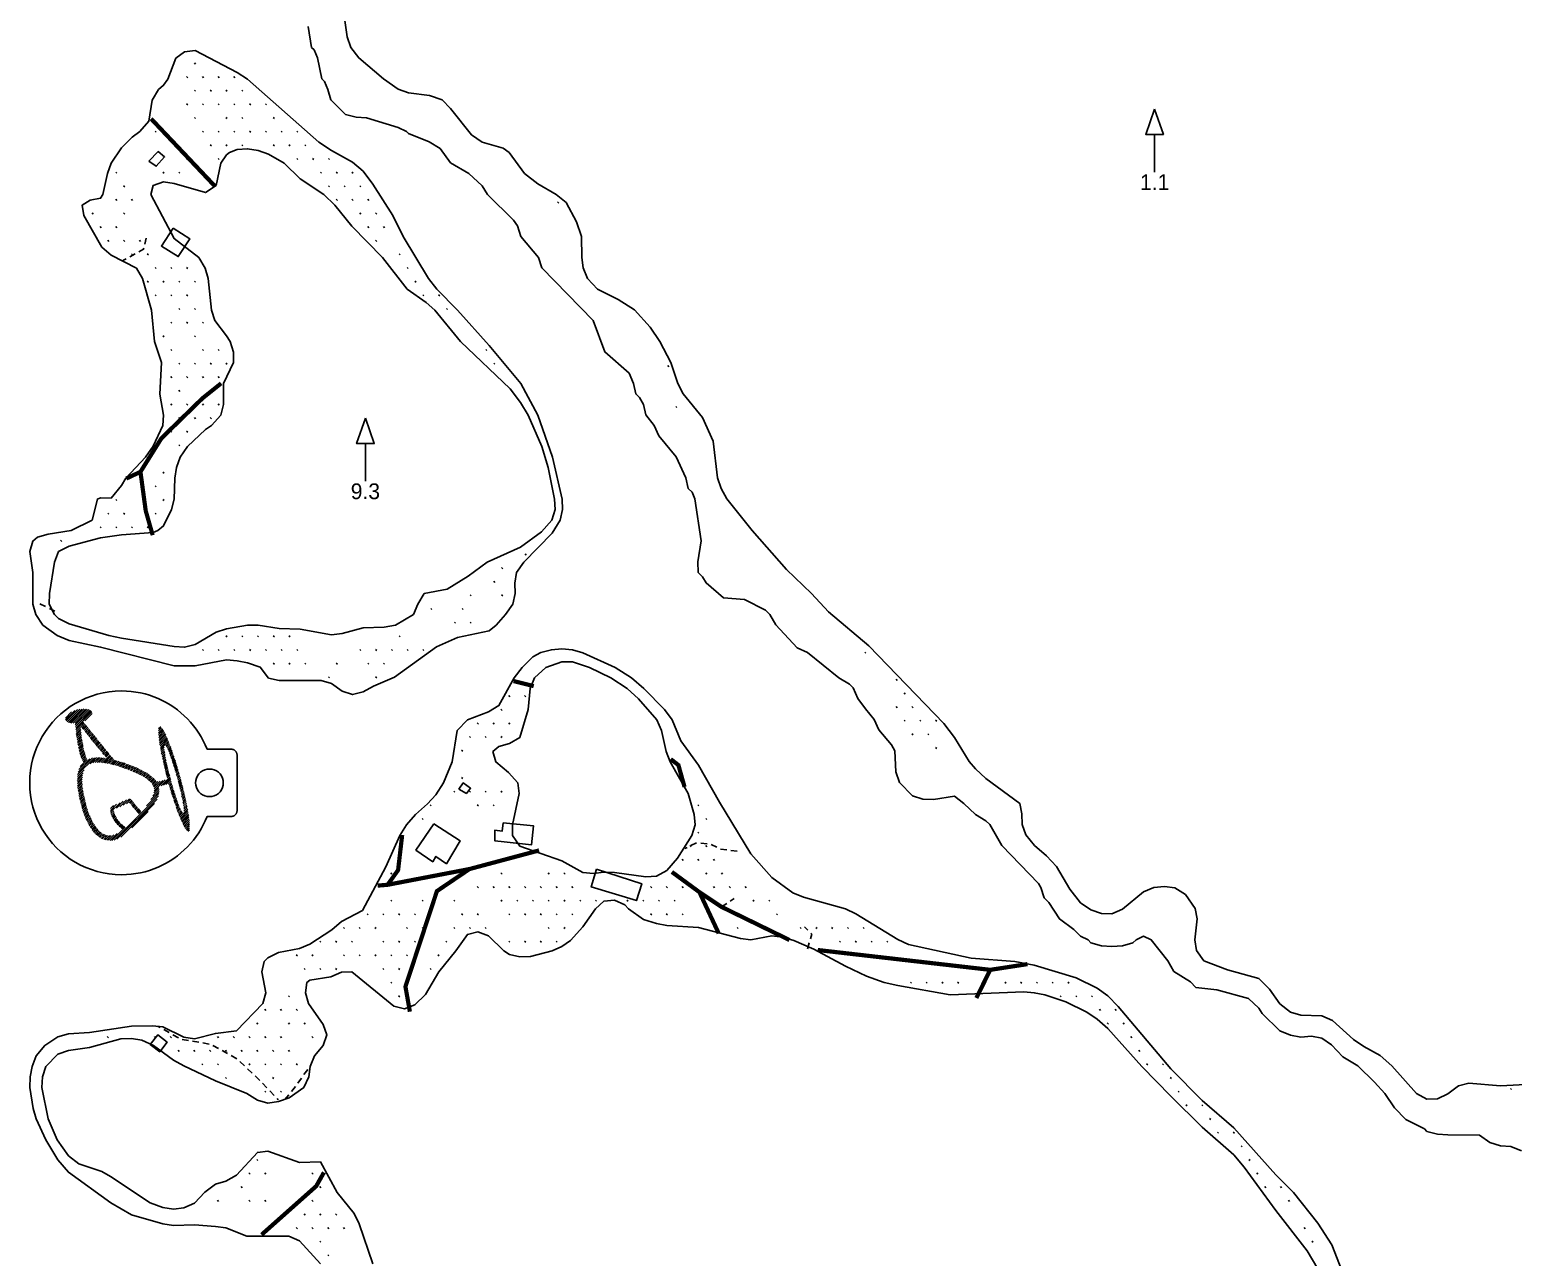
# Model space of a CAD drawing. Header units: millimetres. Extents: x 10 to 1190, y 102 to 890.
# Drawn here: x 10 to 292.6, y 494.1 to 728 of the extents above; entities that cross this region are included whole.
import ezdxf
from ezdxf.enums import TextEntityAlignment as Align

# ---------------------------------------------------------------- set-up
doc = ezdxf.new("R2010")
doc.units = ezdxf.units.MM
for name, color, linetype in [('CUT', 1, 'CONTINUOUS'), ('ETCH', 7, 'CONTINUOUS'), ('SCORE', 5, 'CONTINUOUS')]:
    doc.layers.add(name, color=color, linetype=linetype)

msp = doc.modelspace()

# ---------------------------------------------------------------- linework, layer by layer
at = {"layer": 'CUT'}
for points in [[(294.175, 514.434), (292.175, 515.204), (290.175, 515.388), (288.175, 516.009), (286.175, 517.41), (280.175, 517.454), (278.175, 517.605), (276.175, 518.118), (275.709, 518.585), (272.175, 520.386), (270.007, 522.585), (268.175, 525.359), (266.175, 527.499), (262.988, 530.585), (260.175, 532.334), (257.991, 534.585), (256.175, 535.841), (254.175, 536.221), (252.175, 536.065), (250.175, 536.461), (248.175, 537.255), (244.805, 540.585), (244.175, 541.605), (242.175, 543.446), (236.175, 545.05), (232.175, 545.545), (231.136, 546.585), (227.972, 548.585), (226.834, 550.585), (223.666, 554.585), (222.175, 555.311), (220.755, 554.585), (220.175, 554.005), (218.175, 553.437), (216.175, 553.306), (214.175, 553.445), (212.175, 554.033), (211.624, 554.585), (210.175, 555.295), (208.886, 556.585), (206.149, 558.585), (204.175, 561.686), (203.276, 562.585), (202.642, 564.585), (202.175, 565.297), (195.2, 572.585), (192.933, 576.585), (192.175, 577.285), (190.175, 578.457), (187.979, 580.585), (186.175, 581.942), (182.175, 581.321), (180.175, 581.362), (178.175, 582.008), (175.723, 584.585), (174.995, 586.585), (174.786, 590.585), (174.175, 591.738), (171.746, 594.585), (170.892, 596.585), (169.192, 598.585), (167.791, 600.585), (166.85, 602.585), (166.175, 603.292), (164.175, 604.474), (158.175, 609.352), (156.175, 610.242), (152.117, 614.585), (151.017, 616.585), (150.175, 617.382), (146.175, 619.416), (142.175, 619.72), (138.871, 622.585), (138.175, 623.755), (137.345, 624.585), (137.3, 626.585), (137.903, 630.585), (136.699, 638.585), (136.175, 639.873), (135.464, 640.585), (135.003, 642.585), (133.161, 646.585), (129.87, 650.585), (128.967, 652.585), (127.379, 654.585), (126.933, 656.585), (126.175, 657.877), (125.467, 658.585), (125.047, 660.585), (124.175, 662.533), (119.586, 666.585), (117.317, 672.585), (107.577, 682.585), (106.949, 684.585), (103.544, 688.585), (102.926, 690.585), (102.175, 691.654), (97.189, 696.585), (96.175, 698.209), (93.65, 700.585), (90.175, 702.575), (88.175, 705.304), (86.08, 706.585), (82.175, 708.165), (81.756, 708.585), (80.175, 709.325), (74.175, 711.185), (72.175, 711.324), (70.175, 711.822), (67.352, 714.585), (66.807, 716.585), (66.175, 718.086), (65.677, 718.585), (64.799, 722.585), (64.175, 724.115), (63.706, 724.585), (63.041, 728.585)], [(65.384, 492.912), (61.384, 497.26), (59.384, 498.154), (51.384, 498.182), (47.384, 499.72), (45.384, 500.011), (41.384, 500.335), (37.384, 500.217), (35.384, 500.497), (29.384, 502.241), (25.481, 504.481), (17.384, 510.315), (15.384, 512.708), (13.077, 516.481), (11.231, 520.481), (10.636, 522.481), (10, 526.481), (10.065, 528.481), (10.473, 530.481), (11.268, 532.481), (12.868, 534.481), (15.384, 536.134), (17.384, 536.708), (21.384, 536.954), (29.384, 538.161), (33.384, 538.242), (35.384, 538.014), (39.384, 536.051), (41.384, 535.748), (45.384, 536.773), (49.384, 537.258), (54.392, 542.481), (54.957, 544.481), (54.198, 548.481), (54.678, 550.481), (55.384, 551.151), (57.384, 552.16), (61.384, 552.969), (63.384, 553.753), (67.557, 556.481), (69.384, 558.099), (73.384, 560.182), (77.872, 568.481), (80.535, 574.481), (81.796, 576.481), (83.5, 578.481), (85.809, 580.481), (87.384, 582.227), (88.843, 584.481), (90.474, 588.481), (91.441, 594.481), (93.381, 596.481), (97.384, 598.001), (99.384, 599.202), (102.322, 604.481), (103.837, 606.481), (105.874, 608.481), (107.384, 609.303), (109.384, 609.84), (111.384, 610), (113.384, 609.809), (115.384, 609.247), (121.537, 606.481), (124.619, 604.481), (127.008, 602.481), (130.957, 598.481), (132.402, 596.481), (134.038, 592.481), (137.384, 587.845), (141.384, 580.795), (147.384, 570.997), (151.384, 566.484), (155.384, 563.54), (157.384, 562.706), (165.384, 560.48), (167.384, 559.576), (175.384, 554.653), (177.384, 553.722), (189.384, 551.112), (197.666, 550.481), (201.384, 549.785), (209.384, 547.344), (213.384, 545.396), (215.384, 543.921), (217.384, 541.921), (227.384, 530.037), (233.384, 524.007), (239.384, 518.785), (247.384, 509.815), (250.735, 506.481), (255.384, 500.659), (258.068, 496.481), (266.658, 474.481)]]:
    msp.add_lwpolyline(points, dxfattribs=at)
for points in [[(37.848, 722.537), (39.504, 723.769), (41.504, 724), (49.504, 719.782), (51.52, 718.537), (65.115, 706.537), (67.504, 704.917), (71.504, 702.732), (73.504, 700.977), (75.359, 698.537), (79.211, 692.537), (81.161, 688.537), (86, 680.537), (87.584, 678.537), (91.504, 674.564), (97.504, 667.806), (103.55, 660.537), (106.819, 654.537), (109.626, 646.537), (111.414, 638.537), (111.526, 636.537), (111.047, 634.537), (109.504, 632.058), (104.114, 626.537), (102.767, 624.537), (102.443, 622.537), (102.515, 620.537), (102.02, 618.537), (100.641, 616.537), (98.881, 614.537), (97.504, 613.47), (91.504, 612.176), (87.504, 610.386), (79.504, 604.616), (75.504, 602.916), (73.504, 601.814), (71.504, 601.324), (69.504, 601.975), (67.504, 603.407), (65.504, 603.982), (57.504, 604.014), (55.504, 604.437), (53.911, 606.537), (51.504, 607.357), (49.504, 607.745), (47.504, 607.928), (41.504, 606.802), (37.504, 606.79), (23.504, 610.362), (17.504, 611.634), (15.208, 612.537), (12.535, 614.537), (11.196, 616.537), (10.6, 618.537), (10.575, 624.537), (10, 628.537), (10.575, 630.537), (11.504, 631.306), (13.504, 631.877), (17.914, 632.537), (21.902, 634.537), (22.899, 638.537), (23.504, 638.78), (25.504, 638.702), (27.504, 641.145), (28.344, 642.537), (32.073, 646.537), (33.504, 648.61), (35.391, 652.537), (35.504, 654.537), (34.827, 658.537), (35.109, 664.537), (33.801, 668.537), (33.18, 674.537), (31.476, 680.537), (30.337, 682.537), (25.504, 685.026), (23.756, 686.537), (20.328, 692.537), (20.005, 694.537), (21.504, 695.493), (23.504, 695.853), (23.92, 696.537), (24.805, 700.537), (25.504, 702.537), (27.504, 705.459), (29.504, 707.462), (30.954, 708.537), (32.69, 710.537), (33.339, 714.537), (34.512, 716.537), (35.504, 717.368), (36.318, 718.537)], [(49.51, 579.25), (49.51, 579.17), (49.5, 579.09), (49.49, 579.01), (49.47, 578.94), (49.45, 578.87), (49.42, 578.8), (49.39, 578.73), (49.35, 578.66), (49.31, 578.6), (49.27, 578.54), (49.22, 578.48), (49.17, 578.43), (49.11, 578.37), (49.06, 578.33), (49, 578.28), (48.93, 578.24), (48.87, 578.21), (48.8, 578.18), (48.73, 578.15), (48.65, 578.13), (48.58, 578.11), (48.5, 578.09), (48.42, 578.09), (48.34, 578.08), (43.79, 578.08), (43.45, 577.28), (43.07, 576.5), (42.66, 575.74), (42.21, 575.01), (41.72, 574.3), (41.21, 573.61), (40.66, 572.96), (40.08, 572.33), (39.46, 571.72), (38.82, 571.15), (38.16, 570.61), (37.46, 570.11), (36.74, 569.63), (36, 569.2), (35.23, 568.8), (34.45, 568.43), (33.64, 568.11), (32.81, 567.82), (31.97, 567.57), (31.1, 567.37), (30.22, 567.21), (29.33, 567.09), (28.42, 567.02), (27.5, 567), (26.31, 567.04), (25.13, 567.16), (23.98, 567.36), (22.85, 567.63), (21.76, 567.97), (20.69, 568.38), (19.66, 568.85), (18.67, 569.39), (17.72, 569.99), (16.81, 570.65), (15.95, 571.36), (15.13, 572.13), (14.36, 572.94), (13.65, 573.81), (12.99, 574.72), (12.39, 575.67), (11.85, 576.66), (11.38, 577.69), (10.97, 578.75), (10.63, 579.85), (10.36, 580.97), (10.16, 582.13), (10.04, 583.3), (10, 584.5), (10.04, 585.7), (10.16, 586.87), (10.36, 588.03), (10.63, 589.15), (10.97, 590.25), (11.38, 591.31), (11.85, 592.34), (12.39, 593.33), (12.99, 594.28), (13.65, 595.19), (14.36, 596.06), (15.13, 596.87), (15.95, 597.64), (16.81, 598.35), (17.72, 599.01), (18.67, 599.61), (19.66, 600.15), (20.69, 600.62), (21.76, 601.03), (22.85, 601.37), (23.98, 601.64), (25.13, 601.84), (26.31, 601.96), (27.5, 602), (28.42, 601.98), (29.33, 601.91), (30.22, 601.79), (31.1, 601.63), (31.97, 601.43), (32.81, 601.18), (33.64, 600.89), (34.45, 600.57), (35.23, 600.2), (36, 599.8), (36.74, 599.37), (37.46, 598.89), (38.16, 598.39), (38.82, 597.85), (39.46, 597.28), (40.08, 596.67), (40.66, 596.04), (41.21, 595.39), (41.72, 594.7), (42.21, 593.99), (42.66, 593.26), (43.07, 592.5), (43.45, 591.72), (43.79, 590.92), (48.34, 590.92), (48.42, 590.91), (48.5, 590.91), (48.58, 590.89), (48.65, 590.87), (48.73, 590.85), (48.8, 590.82), (48.87, 590.79), (48.93, 590.76), (49, 590.72), (49.06, 590.67), (49.11, 590.63), (49.17, 590.57), (49.22, 590.52), (49.27, 590.46), (49.31, 590.4), (49.35, 590.34), (49.39, 590.27), (49.42, 590.2), (49.45, 590.13), (49.47, 590.06), (49.49, 589.99), (49.5, 589.91), (49.51, 589.83), (49.51, 589.75), (49.51, 579.25)], [(44.25, 581.87), (43.793, 581.91), (43.35, 582.029), (42.935, 582.222), (42.559, 582.485), (42.235, 582.809), (41.972, 583.185), (41.779, 583.6), (41.66, 584.043), (41.62, 584.5), (41.66, 584.957), (41.779, 585.4), (41.972, 585.815), (42.235, 586.191), (42.559, 586.515), (42.935, 586.778), (43.35, 586.971), (43.793, 587.09), (44.25, 587.13), (44.707, 587.09), (45.15, 586.971), (45.565, 586.778), (45.941, 586.515), (46.265, 586.191), (46.528, 585.815), (46.721, 585.4), (46.84, 584.957), (46.88, 584.5), (46.84, 584.043), (46.721, 583.6), (46.528, 583.185), (46.265, 582.809), (45.941, 582.485), (45.565, 582.222), (45.15, 582.029), (44.707, 581.91)]]:
    msp.add_lwpolyline(points, close=True, dxfattribs=at)
at = {"layer": 'ETCH'}
for points in [[(41.398, 721.625), (41.61, 721.413)], [(39.898, 719.027), (40.11, 718.815)], [(42.898, 719.027), (43.11, 718.815)], [(45.898, 719.027), (46.11, 718.815)], [(48.898, 719.027), (49.11, 718.815)], [(41.398, 716.429), (41.61, 716.217)], [(44.398, 716.429), (44.61, 716.217)], [(47.398, 716.429), (47.61, 716.217)], [(50.398, 716.429), (50.61, 716.217)], [(39.898, 713.831), (40.11, 713.619)], [(42.898, 713.831), (43.11, 713.619)], [(45.898, 713.831), (46.11, 713.619)], [(48.898, 713.831), (49.11, 713.619)], [(51.898, 713.831), (52.11, 713.619)], [(54.898, 713.831), (55.11, 713.619)], [(41.398, 711.233), (41.61, 711.021)], [(47.398, 711.233), (47.61, 711.021)], [(50.398, 711.233), (50.61, 711.021)], [(56.398, 711.233), (56.61, 711.021)], [(33.898, 708.635), (34.11, 708.423)], [(42.898, 708.635), (43.11, 708.423)], [(45.898, 708.635), (46.11, 708.423)], [(48.898, 708.635), (49.11, 708.423)], [(51.898, 708.635), (52.11, 708.423)], [(54.898, 708.635), (55.11, 708.423)], [(57.898, 708.635), (58.11, 708.423)], [(60.898, 708.635), (61.11, 708.423)], [(224.304, 700.818), (224.304, 708.018)], [(44.398, 706.037), (44.61, 705.825)], [(47.398, 706.037), (47.61, 705.825)], [(50.398, 706.037), (50.61, 705.825)], [(56.398, 706.037), (56.61, 705.825)], [(59.398, 706.037), (59.61, 705.825)], [(62.398, 706.037), (62.61, 705.825)], [(39.898, 703.439), (40.11, 703.227)], [(45.898, 703.439), (46.11, 703.227)], [(60.898, 703.439), (61.11, 703.227)], [(63.898, 703.439), (64.11, 703.227)], [(66.898, 703.439), (67.11, 703.227)], [(26.398, 700.841), (26.61, 700.629)], [(27.898, 698.243), (28.11, 698.031)], [(35.398, 700.841), (35.61, 700.629)], [(38.398, 700.841), (38.61, 700.629)], [(65.398, 700.841), (65.61, 700.629)], [(66.898, 698.243), (67.11, 698.031)], [(68.398, 700.841), (68.61, 700.629)], [(69.898, 698.243), (70.11, 698.031)], [(71.398, 700.841), (71.61, 700.629)], [(72.898, 698.243), (73.11, 698.031)], [(26.398, 695.645), (26.61, 695.433)], [(29.398, 695.645), (29.61, 695.433)], [(68.398, 695.645), (68.61, 695.433)], [(71.398, 695.645), (71.61, 695.433)], [(74.398, 695.645), (74.61, 695.433)], [(21.898, 693.047), (22.11, 692.835)], [(27.898, 693.047), (28.11, 692.835)], [(72.898, 693.047), (73.11, 692.835)], [(75.898, 693.047), (76.11, 692.835)], [(110.569, 695.155), (110.782, 694.943)], [(23.398, 690.449), (23.61, 690.237)], [(26.398, 690.449), (26.61, 690.237)], [(74.398, 690.449), (74.61, 690.237)], [(77.398, 690.449), (77.61, 690.237)], [(24.898, 687.851), (25.11, 687.639)], [(27.898, 687.851), (28.11, 687.639)], [(30.898, 687.851), (31.11, 687.639)], [(31.911, 687.103), (32.162, 688.276)], [(75.898, 687.851), (76.11, 687.639)], [(27.655, 683.928), (28.006, 684.12), (28.357, 684.312)], [(29.059, 684.695), (30.113, 685.269)], [(29.398, 685.253), (29.61, 685.041)], [(30.815, 685.652), (31.704, 686.137), (31.743, 686.321)], [(32.398, 685.253), (32.61, 685.041)], [(80.398, 685.253), (80.61, 685.041)], [(33.898, 682.655), (34.11, 682.443)], [(36.898, 682.655), (37.11, 682.443)], [(39.898, 682.655), (40.11, 682.443)], [(81.898, 682.655), (82.11, 682.443)], [(32.398, 680.057), (32.61, 679.845)], [(35.398, 680.057), (35.61, 679.845)], [(38.398, 680.057), (38.61, 679.845)], [(41.398, 680.057), (41.61, 679.845)], [(83.398, 680.057), (83.61, 679.845)], [(33.898, 677.459), (34.11, 677.247)], [(36.898, 677.459), (37.11, 677.247)], [(39.898, 677.459), (40.11, 677.247)], [(84.898, 677.459), (85.11, 677.247)], [(87.898, 677.459), (88.11, 677.247)], [(38.398, 674.861), (38.61, 674.649)], [(41.398, 674.861), (41.61, 674.649)], [(89.398, 674.861), (89.61, 674.649)], [(36.898, 672.263), (37.11, 672.051)], [(39.898, 672.263), (40.11, 672.051)], [(42.898, 672.263), (43.11, 672.051)], [(35.398, 669.665), (35.61, 669.453)], [(36.898, 667.067), (37.11, 666.855)], [(41.398, 669.665), (41.61, 669.453)], [(42.898, 667.067), (43.11, 666.855)], [(45.898, 667.067), (46.11, 666.855)], [(96.898, 667.067), (97.11, 666.855)], [(38.398, 664.469), (38.61, 664.257)], [(41.398, 664.469), (41.61, 664.257)], [(44.398, 664.469), (44.61, 664.257)], [(47.398, 664.469), (47.61, 664.257)], [(98.398, 664.469), (98.61, 664.257)], [(36.898, 661.871), (37.11, 661.659)], [(39.898, 661.871), (40.11, 661.659)], [(42.898, 661.871), (43.11, 661.659)], [(45.898, 661.871), (46.11, 661.659)], [(131.569, 663.979), (131.782, 663.767)], [(38.398, 659.273), (38.61, 659.061)], [(44.398, 659.273), (44.61, 659.061)], [(36.898, 656.675), (37.11, 656.463)], [(39.898, 656.675), (40.11, 656.463)], [(42.898, 656.675), (43.11, 656.463)], [(45.898, 656.675), (46.11, 656.463)], [(133.069, 656.185), (133.282, 655.973)], [(38.398, 654.077), (38.61, 653.865)], [(41.398, 654.077), (41.61, 653.865)], [(44.398, 654.077), (44.61, 653.865)], [(36.898, 651.479), (37.11, 651.267)], [(39.898, 651.479), (40.11, 651.267)], [(38.398, 648.881), (38.61, 648.669)], [(73.957, 641.935), (73.957, 649.135)], [(35.398, 643.685), (35.61, 643.473)], [(33.898, 641.087), (34.11, 640.875)], [(26.398, 638.489), (26.61, 638.277)], [(35.398, 638.489), (35.61, 638.277)], [(23.398, 633.293), (23.61, 633.081)], [(24.898, 635.891), (25.11, 635.679)], [(26.398, 633.293), (26.61, 633.081)], [(27.898, 635.891), (28.11, 635.679)], [(29.398, 633.293), (29.61, 633.081)], [(32.398, 633.293), (32.61, 633.081)], [(33.898, 635.891), (34.11, 635.679)], [(15.898, 630.695), (16.11, 630.483)], [(104.398, 628.097), (104.61, 627.885)], [(99.898, 625.499), (100.11, 625.287)], [(98.398, 622.901), (98.61, 622.689)], [(93.898, 620.303), (94.11, 620.091)], [(99.898, 620.303), (100.11, 620.091)], [(13.035, 618.071), (11.962, 618.608)], [(14.824, 617.177), (13.75, 617.714)], [(86.398, 617.705), (86.61, 617.493)], [(92.398, 617.705), (92.61, 617.493)], [(90.898, 615.107), (91.11, 614.895)], [(93.898, 615.107), (94.11, 614.895)], [(47.398, 612.509), (47.61, 612.297)], [(50.398, 612.509), (50.61, 612.297)], [(53.398, 612.509), (53.61, 612.297)], [(56.398, 612.509), (56.61, 612.297)], [(59.398, 612.509), (59.61, 612.297)], [(80.398, 612.509), (80.61, 612.297)], [(42.898, 609.911), (43.11, 609.699)], [(45.898, 609.911), (46.11, 609.699)], [(48.898, 609.911), (49.11, 609.699)], [(51.898, 609.911), (52.11, 609.699)], [(54.898, 609.911), (55.11, 609.699)], [(57.898, 609.911), (58.11, 609.699)], [(60.898, 609.911), (61.11, 609.699)], [(72.898, 609.911), (73.11, 609.699)], [(75.898, 609.911), (76.11, 609.699)], [(78.898, 609.911), (79.11, 609.699)], [(81.898, 609.911), (82.11, 609.699)], [(84.898, 609.911), (85.11, 609.699)], [(169.069, 609.421), (169.282, 609.209)], [(56.398, 607.313), (56.61, 607.101)], [(59.398, 607.313), (59.61, 607.101)], [(62.398, 607.313), (62.61, 607.101)], [(68.398, 607.313), (68.61, 607.101)], [(74.398, 607.313), (74.61, 607.101)], [(77.398, 607.313), (77.61, 607.101)], [(66.898, 604.715), (67.11, 604.503)], [(75.898, 604.715), (76.11, 604.503)], [(102.778, 603.715), (102.99, 603.502)], [(175.069, 604.225), (175.282, 604.013)], [(101.278, 601.117), (101.49, 600.904)], [(104.278, 601.117), (104.49, 600.904)], [(176.569, 601.627), (176.782, 601.415)], [(18.6, 598.28), (16.8, 596.48)], [(17.97, 598), (16.81, 596.84)], [(19.12, 598.44), (16.96, 596.28)], [(19.55, 598.52), (17.15, 596.12)], [(19.95, 598.56), (17.39, 596)], [(20.34, 598.6), (17.66, 595.92)], [(20.65, 598.56), (17.93, 595.84)], [(20.97, 598.52), (18.29, 595.84)], [(21.24, 598.44), (18.64, 595.84)], [(21.51, 598.36), (18.67, 595.52)], [(21.71, 598.2), (18.75, 595.24)], [(21.86, 598), (18.78, 594.92)], [(21.93, 597.72), (20.53, 596.32)], [(99.778, 598.519), (99.99, 598.306)], [(175.069, 599.029), (175.282, 598.817)], [(176.569, 596.431), (176.782, 596.219)], [(178.069, 599.029), (178.282, 598.817)], [(179.569, 596.431), (179.782, 596.219)], [(182.569, 596.431), (182.782, 596.219)], [(20.25, 596.04), (18.81, 594.6)], [(19.72, 594.8), (18.84, 593.92)], [(19.69, 595.12), (18.85, 594.28)], [(19.75, 594.48), (18.87, 593.6)], [(19.79, 594.16), (18.95, 593.32)], [(19.82, 593.84), (18.98, 593)], [(20.41, 595.84), (19.77, 595.2)], [(20.6, 595.68), (19.92, 595)], [(20.75, 595.48), (20.07, 594.8)], [(20.91, 595.28), (20.27, 594.64)], [(21.06, 595.08), (20.42, 594.44)], [(21.21, 594.88), (20.57, 594.24)], [(21.37, 594.68), (20.73, 594.04)], [(21.52, 594.48), (20.88, 593.84)], [(21.68, 594.28), (21.04, 593.64)], [(21.87, 594.12), (21.19, 593.44)], [(22.02, 593.92), (21.34, 593.24)], [(22.18, 593.72), (21.5, 593.04)], [(35.12, 595), (34.52, 594.4)], [(35.28, 594.8), (34.52, 594.04)], [(35.43, 594.6), (34.55, 593.72)], [(34.97, 595.2), (34.57, 594.8)], [(35.58, 594.4), (34.58, 593.4)], [(35.7, 594.16), (34.62, 593.08)], [(35.81, 593.92), (34.65, 592.76)], [(35.92, 593.68), (34.68, 592.44)], [(95.278, 595.921), (95.49, 595.708)], [(98.278, 595.921), (98.49, 595.708)], [(101.278, 595.921), (101.49, 595.708)], [(178.069, 593.833), (178.282, 593.621)], [(181.069, 593.833), (181.282, 593.621)], [(19.85, 593.52), (19.05, 592.72)], [(19.89, 593.2), (19.09, 592.4)], [(19.92, 592.88), (19.12, 592.08)], [(20, 592.6), (19.16, 591.76)], [(20.07, 592.32), (19.27, 591.52)], [(20.1, 592), (19.3, 591.2)], [(20.18, 591.72), (19.38, 590.92)], [(20.21, 591.4), (19.41, 590.6)], [(20.28, 591.12), (19.48, 590.32)], [(20.32, 590.8), (19.56, 590.04)], [(22.33, 593.52), (21.65, 592.84)], [(22.48, 593.32), (21.8, 592.64)], [(22.64, 593.12), (21.96, 592.44)], [(22.79, 592.92), (22.11, 592.24)], [(22.94, 592.72), (22.3, 592.08)], [(23.1, 592.52), (22.46, 591.88)], [(23.25, 592.32), (22.61, 591.68)], [(23.44, 592.16), (22.76, 591.48)], [(23.6, 591.96), (22.92, 591.28)], [(23.75, 591.76), (23.07, 591.08)], [(23.91, 591.56), (23.27, 590.92)], [(24.06, 591.36), (23.42, 590.72)], [(24.21, 591.16), (23.57, 590.52)], [(24.37, 590.96), (23.73, 590.32)], [(24.52, 590.76), (23.88, 590.12)], [(36, 593.4), (34.72, 592.12)], [(36.11, 593.16), (34.75, 591.8)], [(36.27, 592.96), (34.83, 591.52)], [(36.34, 592.68), (34.9, 591.24)], [(36.45, 592.44), (34.93, 590.92)], [(35.65, 591.28), (35.01, 590.64)], [(35.64, 590.92), (35.04, 590.32)], [(36.53, 592.16), (35.93, 591.56)], [(36.64, 591.92), (36.08, 591.36)], [(36.71, 591.64), (36.19, 591.12)], [(36.87, 591.44), (36.31, 590.88)], [(36.94, 591.16), (36.42, 590.64)], [(37.01, 590.88), (36.53, 590.4)], [(92.278, 590.725), (92.49, 590.512)], [(93.778, 593.323), (93.99, 593.11)], [(96.778, 593.323), (96.99, 593.11)], [(99.778, 593.323), (99.99, 593.11)], [(182.569, 591.235), (182.782, 591.023)], [(22.33, 589.28), (19.13, 586.08)], [(21.94, 589.24), (19.22, 586.52)], [(21.43, 589.08), (19.39, 587.04)], [(20.95, 588.96), (19.59, 587.6)], [(20.39, 590.52), (19.63, 589.76)], [(20.5, 590.28), (19.74, 589.52)], [(20.58, 590), (19.82, 589.24)], [(20.65, 589.72), (19.93, 589)], [(20.72, 589.44), (20.04, 588.76)], [(20.84, 589.2), (20.16, 588.52)], [(22.73, 589.32), (21.53, 588.12)], [(23.08, 589.32), (22.04, 588.28)], [(23.43, 589.32), (22.47, 588.36)], [(23.75, 589.28), (22.83, 588.36)], [(24.06, 589.24), (23.18, 588.36)], [(24.37, 589.2), (23.53, 588.36)], [(25.33, 589.8), (23.85, 588.32)], [(24.67, 590.56), (24.03, 589.92)], [(25.48, 589.6), (24.16, 588.28)], [(24.87, 590.4), (24.23, 589.76)], [(25.02, 590.2), (24.38, 589.56)], [(25.63, 589.4), (24.47, 588.24)], [(25.17, 590), (24.53, 589.36)], [(25.83, 589.24), (24.79, 588.2)], [(25.98, 589.04), (25.1, 588.16)], [(26.13, 588.84), (25.37, 588.08)], [(26.41, 588.76), (25.65, 588)], [(26.68, 588.68), (25.92, 587.92)], [(26.96, 588.6), (26.2, 587.84)], [(27.23, 588.52), (26.51, 587.8)], [(27.5, 588.44), (26.78, 587.72)], [(27.78, 588.36), (27.02, 587.6)], [(28.05, 588.28), (27.29, 587.52)], [(28.28, 588.16), (27.56, 587.44)], [(28.56, 588.08), (27.84, 587.36)], [(28.83, 588), (28.07, 587.24)], [(29.06, 587.88), (28.34, 587.16)], [(35.67, 590.6), (35.07, 590)], [(35.75, 590.32), (35.19, 589.76)], [(35.78, 590), (35.22, 589.44)], [(35.81, 589.68), (35.29, 589.16)], [(35.89, 589.4), (35.37, 588.88)], [(35.92, 589.08), (35.4, 588.56)], [(35.99, 588.8), (35.47, 588.28)], [(36.03, 588.48), (35.55, 588)], [(36.11, 588.21), (35.59, 587.69)], [(36.19, 587.93), (35.67, 587.41)], [(37.13, 590.64), (36.61, 590.12)], [(37.2, 590.36), (36.72, 589.88)], [(37.27, 590.08), (36.79, 589.6)], [(37.39, 589.84), (36.87, 589.32)], [(37.47, 589.57), (36.99, 589.09)], [(37.55, 589.29), (37.07, 588.81)], [(37.63, 589.02), (37.15, 588.54)], [(37.75, 588.79), (37.23, 588.27)], [(37.83, 588.51), (37.35, 588.03)], [(37.91, 588.24), (37.43, 587.76)], [(37.99, 587.97), (37.51, 587.49)], [(20.07, 585.96), (19.03, 584.92)], [(20.16, 586.4), (19.08, 585.32)], [(20.37, 586.96), (19.09, 585.68)], [(20.02, 585.2), (19.1, 584.28)], [(20.07, 585.6), (19.11, 584.64)], [(29.34, 587.8), (28.62, 587.08)], [(29.57, 587.68), (28.85, 586.96)], [(29.84, 587.6), (29.12, 586.88)], [(30.08, 587.48), (29.36, 586.76)], [(30.35, 587.4), (29.63, 586.68)], [(30.59, 587.28), (29.87, 586.56)], [(30.82, 587.16), (30.14, 586.48)], [(31.05, 587.04), (30.37, 586.36)], [(31.29, 586.92), (30.61, 586.24)], [(31.52, 586.8), (30.84, 586.12)], [(31.75, 586.68), (31.07, 586)], [(31.99, 586.56), (31.31, 585.88)], [(32.22, 586.44), (31.54, 585.76)], [(32.45, 586.32), (31.77, 585.64)], [(32.65, 586.16), (31.97, 585.48)], [(32.84, 586), (32.2, 585.36)], [(33.03, 585.84), (32.39, 585.2)], [(33.23, 585.68), (32.59, 585.04)], [(33.43, 585.53), (32.79, 584.89)], [(33.63, 585.37), (32.95, 584.69)], [(33.79, 585.18), (33.15, 584.54)], [(35.83, 585.1), (33.71, 582.98)], [(36.75, 585.67), (35.03, 583.95)], [(36.83, 585.39), (35.47, 584.03)], [(36.23, 587.62), (35.75, 587.14)], [(36.31, 587.35), (35.83, 586.87)], [(36.39, 587.07), (35.87, 586.55)], [(36.43, 586.76), (35.95, 586.28)], [(36.91, 585.12), (35.95, 584.16)], [(36.51, 586.49), (36.03, 586.01)], [(36.59, 586.21), (36.11, 585.73)], [(36.67, 585.94), (36.19, 585.46)], [(38.07, 587.69), (37.59, 587.21)], [(38.15, 587.42), (37.67, 586.94)], [(38.23, 587.15), (37.75, 586.67)], [(38.31, 586.87), (37.83, 586.39)], [(38.39, 586.6), (37.91, 586.12)], [(38.47, 586.33), (37.99, 585.85)], [(38.55, 586.05), (38.07, 585.57)], [(38.63, 585.78), (38.15, 585.3)], [(38.71, 585.51), (38.23, 585.03)], [(38.79, 585.23), (38.27, 584.71)], [(92.278, 585.529), (92.49, 585.316)], [(20.01, 584.84), (19.13, 583.96)], [(20.01, 584.48), (19.13, 583.6)], [(20.04, 584.16), (19.16, 583.28)], [(20.03, 583.8), (19.23, 583)], [(20.11, 583.52), (19.31, 582.72)], [(20.14, 583.2), (19.34, 582.4)], [(20.21, 582.92), (19.37, 582.08)], [(20.25, 582.6), (19.45, 581.8)], [(20.28, 582.28), (19.48, 581.48)], [(34.63, 582.49), (32.23, 580.09)], [(34.67, 582.88), (33.11, 581.32)], [(33.95, 584.99), (33.31, 584.35)], [(34.11, 584.79), (33.43, 584.11)], [(34.67, 583.23), (33.47, 582.03)], [(34.43, 584.76), (33.55, 583.88)], [(34.87, 584.85), (33.67, 583.65)], [(34.63, 583.55), (33.67, 582.59)], [(35.35, 584.97), (33.71, 583.33)], [(36.95, 584.81), (36.39, 584.25)], [(37.03, 584.53), (36.55, 584.05)], [(37.11, 584.26), (36.63, 583.78)], [(37.19, 583.99), (36.71, 583.51)], [(37.27, 583.71), (36.79, 583.23)], [(37.35, 583.44), (36.87, 582.96)], [(37.43, 583.16), (36.95, 582.68)], [(37.51, 582.89), (37.03, 582.41)], [(37.59, 582.62), (37.11, 582.14)], [(37.71, 582.38), (37.19, 581.86)], [(38.87, 584.96), (38.35, 584.44)], [(38.91, 584.64), (38.43, 584.16)], [(38.99, 584.37), (38.51, 583.89)], [(39.07, 584.1), (38.59, 583.62)], [(39.15, 583.82), (38.63, 583.3)], [(39.23, 583.55), (38.71, 583.03)], [(39.27, 583.24), (38.79, 582.76)], [(39.35, 582.96), (38.83, 582.44)], [(39.43, 582.69), (38.91, 582.17)], [(39.47, 582.38), (38.95, 581.86)], [(90.778, 582.931), (90.99, 582.718)], [(93.778, 582.931), (93.99, 582.718)], [(96.778, 582.931), (96.99, 582.718)], [(99.778, 582.931), (99.99, 582.718)], [(20.36, 582), (19.56, 581.2)], [(20.43, 581.72), (19.67, 580.96)], [(20.5, 581.44), (19.7, 580.64)], [(20.54, 581.12), (19.78, 580.36)], [(20.61, 580.84), (19.85, 580.08)], [(20.68, 580.56), (19.92, 579.8)], [(20.76, 580.28), (20, 579.52)], [(20.83, 580), (20.07, 579.24)], [(20.9, 579.72), (20.18, 579)], [(21.02, 579.48), (20.26, 578.72)], [(26.57, 580.44), (25.37, 579.24)], [(25.94, 580.16), (25.38, 579.6)], [(27.21, 580.72), (25.41, 578.92)], [(34.51, 582.01), (26.11, 573.61)], [(27.84, 581), (26.52, 579.68)], [(34.27, 581.42), (26.63, 573.78)], [(28.47, 581.28), (27.15, 579.96)], [(33.79, 580.59), (27.35, 574.15)], [(29.03, 581.48), (27.79, 580.24)], [(29.27, 581.37), (28.43, 580.53)], [(29.43, 581.17), (28.95, 580.69)], [(29.59, 580.98), (29.15, 580.54)], [(29.75, 580.79), (29.31, 580.35)], [(29.91, 580.59), (29.47, 580.15)], [(30.07, 580.4), (29.59, 579.92)], [(30.23, 580.21), (29.79, 579.77)], [(30.39, 580.01), (29.95, 579.57)], [(30.55, 579.82), (30.11, 579.38)], [(30.71, 579.63), (30.27, 579.19)], [(30.91, 579.47), (30.43, 578.99)], [(37.79, 582.11), (37.31, 581.63)], [(37.87, 581.84), (37.39, 581.36)], [(37.95, 581.56), (37.47, 581.08)], [(38.03, 581.29), (37.55, 580.81)], [(38.15, 581.06), (37.63, 580.54)], [(38.23, 580.78), (37.75, 580.3)], [(38.31, 580.51), (37.83, 580.03)], [(38.43, 580.28), (37.91, 579.76)], [(38.51, 580), (37.99, 579.48)], [(38.63, 579.77), (38.11, 579.25)], [(38.75, 579.53), (38.19, 578.97)], [(40.11, 579.48), (38.59, 577.96)], [(39.55, 582.1), (39.03, 581.58)], [(39.63, 581.83), (39.11, 581.31)], [(39.67, 581.52), (39.15, 581)], [(39.75, 581.24), (39.19, 580.68)], [(39.79, 580.93), (39.27, 580.41)], [(39.87, 580.65), (39.31, 580.09)], [(39.91, 580.34), (39.35, 579.78)], [(39.99, 580.07), (39.39, 579.47)], [(40.03, 579.75), (39.39, 579.11)], [(86.278, 580.333), (86.49, 580.12)], [(95.278, 580.333), (95.49, 580.12)], [(98.278, 580.333), (98.49, 580.12)], [(137.278, 580.333), (137.49, 580.12)], [(21.09, 579.2), (20.37, 578.48)], [(21.16, 578.92), (20.44, 578.2)], [(21.28, 578.68), (20.56, 577.96)], [(21.35, 578.4), (20.63, 577.68)], [(21.51, 578.2), (20.79, 577.48)], [(21.58, 577.92), (20.9, 577.24)], [(21.69, 577.68), (21.01, 577)], [(21.81, 577.44), (21.13, 576.76)], [(21.92, 577.2), (21.24, 576.52)], [(22.03, 576.96), (21.35, 576.28)], [(22.19, 576.76), (21.51, 576.08)], [(26.04, 579.2), (25.48, 578.64)], [(26.07, 578.88), (25.55, 578.36)], [(26.15, 578.6), (25.67, 578.12)], [(26.27, 578.37), (25.79, 577.89)], [(26.39, 578.13), (25.91, 577.65)], [(26.51, 577.9), (26.03, 577.42)], [(26.63, 577.67), (26.19, 577.23)], [(26.79, 577.47), (26.31, 576.99)], [(26.91, 577.24), (26.47, 576.8)], [(27.11, 577.09), (26.63, 576.61)], [(27.27, 576.89), (26.79, 576.41)], [(27.43, 576.7), (26.99, 576.26)], [(32.59, 579.03), (29.47, 575.91)], [(31.07, 579.28), (30.59, 578.8)], [(31.19, 579.05), (30.75, 578.61)], [(38.83, 579.26), (38.31, 578.74)], [(38.99, 579.07), (38.39, 578.47)], [(39.11, 578.83), (38.51, 578.23)], [(40.15, 579.17), (38.71, 577.73)], [(40.19, 578.85), (38.79, 577.45)], [(40.23, 578.54), (38.91, 577.22)], [(40.31, 578.27), (39.03, 576.99)], [(40.35, 577.95), (39.15, 576.75)], [(40.39, 577.64), (39.27, 576.52)], [(40.43, 577.33), (39.35, 576.25)], [(40.43, 576.97), (39.51, 576.05)], [(40.47, 576.66), (39.63, 575.82)], [(84.778, 577.735), (84.99, 577.522)], [(138.778, 577.735), (138.99, 577.522)], [(22.34, 576.56), (21.66, 575.88)], [(22.45, 576.32), (21.81, 575.68)], [(22.61, 576.12), (21.93, 575.44)], [(22.76, 575.92), (22.08, 575.24)], [(22.91, 575.72), (22.23, 575.04)], [(23.07, 575.52), (22.43, 574.88)], [(23.27, 575.37), (22.59, 574.69)], [(23.43, 575.17), (22.79, 574.53)], [(23.63, 575.02), (22.99, 574.38)], [(23.83, 574.87), (23.19, 574.23)], [(24.07, 574.75), (23.39, 574.07)], [(24.31, 574.64), (23.59, 573.92)], [(24.55, 574.53), (23.83, 573.81)], [(24.83, 574.45), (24.11, 573.73)], [(25.19, 574.46), (24.35, 573.62)], [(25.55, 574.47), (24.67, 573.59)], [(26.03, 574.59), (24.99, 573.55)], [(26.67, 574.88), (25.31, 573.52)], [(28.19, 576.05), (25.67, 573.53)], [(27.63, 576.55), (27.15, 576.07)], [(27.83, 576.39), (27.35, 575.91)], [(28.03, 576.24), (27.55, 575.76)], [(40.47, 576.31), (39.79, 575.63)], [(40.47, 575.95), (39.95, 575.43)], [(40.43, 575.56), (40.15, 575.28)], [(137.278, 575.137), (137.49, 574.924)], [(135.244, 572.21), (134.824, 572.001)], [(135.778, 572.539), (135.99, 572.326)], [(137.039, 573.076), (135.96, 572.568)], [(139.032, 572.91), (137.836, 573.01)], [(138.778, 572.539), (138.99, 572.326)], [(140.891, 572.227), (139.808, 572.739)], [(142.8, 571.729), (141.609, 571.877)], [(144.784, 571.481), (143.594, 571.629)], [(80.278, 569.941), (80.49, 569.728)], [(134.278, 569.941), (134.49, 569.728)], [(137.278, 569.941), (137.49, 569.728)], [(140.278, 569.941), (140.49, 569.728)], [(78.778, 567.343), (78.99, 567.13)], [(99.778, 567.343), (99.99, 567.13)], [(108.778, 567.343), (108.99, 567.13)], [(111.778, 567.343), (111.99, 567.13)], [(138.778, 567.343), (138.99, 567.13)], [(141.778, 567.343), (141.99, 567.13)], [(95.278, 564.745), (95.49, 564.532)], [(98.278, 564.745), (98.49, 564.532)], [(101.278, 564.745), (101.49, 564.532)], [(104.278, 564.745), (104.49, 564.532)], [(107.278, 564.745), (107.49, 564.532)], [(110.278, 564.745), (110.49, 564.532)], [(113.278, 564.745), (113.49, 564.532)], [(128.278, 564.745), (128.49, 564.532)], [(131.278, 564.745), (131.49, 564.532)], [(134.278, 564.745), (134.49, 564.532)], [(140.278, 564.745), (140.49, 564.532)], [(143.278, 564.745), (143.49, 564.532)], [(143.448, 561.99), (143.816, 562.235), (144.184, 562.481)], [(146.278, 564.745), (146.49, 564.532)], [(78.778, 562.147), (78.99, 561.934)], [(84.778, 562.147), (84.99, 561.934)], [(90.778, 562.147), (90.99, 561.934)], [(99.778, 562.147), (99.99, 561.934)], [(102.778, 562.147), (102.99, 561.934)], [(105.778, 562.147), (105.99, 561.934)], [(108.778, 562.147), (108.99, 561.934)], [(111.778, 562.147), (111.99, 561.934)], [(114.778, 562.147), (114.99, 561.934)], [(117.778, 562.147), (117.99, 561.934)], [(123.778, 562.147), (123.99, 561.934)], [(126.778, 562.147), (126.99, 561.934)], [(129.778, 562.147), (129.99, 561.934)], [(132.778, 562.147), (132.99, 561.934)], [(141.784, 560.881), (142.783, 561.546)], [(147.778, 562.147), (147.99, 561.934)], [(150.778, 562.147), (150.99, 561.934)], [(69.778, 556.951), (69.99, 556.738)], [(72.778, 556.951), (72.99, 556.738)], [(74.278, 559.549), (74.49, 559.336)], [(75.778, 556.951), (75.99, 556.738)], [(77.278, 559.549), (77.49, 559.336)], [(80.278, 559.549), (80.49, 559.336)], [(81.778, 556.951), (81.99, 556.738)], [(83.278, 559.549), (83.49, 559.336)], [(84.778, 556.951), (84.99, 556.738)], [(90.778, 556.951), (90.99, 556.738)], [(92.278, 559.549), (92.49, 559.336)], [(93.778, 556.951), (93.99, 556.738)], [(95.278, 559.549), (95.49, 559.336)], [(96.778, 556.951), (96.99, 556.738)], [(101.278, 559.549), (101.49, 559.336)], [(104.278, 559.549), (104.49, 559.336)], [(107.278, 559.549), (107.49, 559.336)], [(108.778, 556.951), (108.99, 556.738)], [(110.278, 559.549), (110.49, 559.336)], [(111.778, 556.951), (111.99, 556.738)], [(113.278, 559.549), (113.49, 559.336)], [(128.278, 559.549), (128.49, 559.336)], [(131.278, 559.549), (131.49, 559.336)], [(134.278, 559.549), (134.49, 559.336)], [(144.778, 556.951), (144.99, 556.738)], [(152.278, 559.549), (152.49, 559.336)], [(156.778, 556.951), (156.99, 556.738)], [(158.215, 556.45), (157.9, 556.765), (157.584, 557.081)], [(159.778, 556.951), (159.99, 556.738)], [(162.778, 556.951), (162.99, 556.738)], [(165.778, 556.951), (165.99, 556.738)], [(168.778, 556.951), (168.99, 556.738)], [(65.278, 554.353), (65.49, 554.14)], [(68.278, 554.353), (68.49, 554.14)], [(71.278, 554.353), (71.49, 554.14)], [(77.278, 554.353), (77.49, 554.14)], [(80.278, 554.353), (80.49, 554.14)], [(83.278, 554.353), (83.49, 554.14)], [(89.278, 554.353), (89.49, 554.14)], [(101.278, 554.353), (101.49, 554.14)], [(104.278, 554.353), (104.49, 554.14)], [(107.278, 554.353), (107.49, 554.14)], [(110.278, 554.353), (110.49, 554.14)], [(158.184, 552.881), (158.514, 554.034)], [(158.734, 554.804), (158.984, 555.681), (158.781, 555.884)], [(164.278, 554.353), (164.49, 554.14)], [(167.278, 554.353), (167.49, 554.14)], [(170.278, 554.353), (170.49, 554.14)], [(173.278, 554.353), (173.49, 554.14)], [(60.778, 551.755), (60.99, 551.542)], [(63.778, 551.755), (63.99, 551.542)], [(69.778, 551.755), (69.99, 551.542)], [(72.778, 551.755), (72.99, 551.542)], [(75.778, 551.755), (75.99, 551.542)], [(78.778, 551.755), (78.99, 551.542)], [(81.778, 551.755), (81.99, 551.542)], [(87.778, 551.755), (87.99, 551.542)], [(62.278, 549.157), (62.49, 548.944)], [(65.278, 549.157), (65.49, 548.944)], [(68.278, 549.157), (68.49, 548.944)], [(77.278, 549.157), (77.49, 548.944)], [(80.278, 549.157), (80.49, 548.944)], [(86.278, 549.157), (86.49, 548.944)], [(78.778, 546.559), (78.99, 546.346)], [(81.778, 546.559), (81.99, 546.346)], [(177.778, 546.559), (177.99, 546.346)], [(180.778, 546.559), (180.99, 546.346)], [(183.778, 546.559), (183.99, 546.346)], [(186.778, 546.559), (186.99, 546.346)], [(195.778, 546.559), (195.99, 546.346)], [(198.778, 546.559), (198.99, 546.346)], [(201.778, 546.559), (201.99, 546.346)], [(204.778, 546.559), (204.99, 546.346)], [(207.778, 546.559), (207.99, 546.346)], [(59.278, 543.961), (59.49, 543.748)], [(80.278, 543.961), (80.49, 543.748)], [(206.278, 543.961), (206.49, 543.748)], [(209.278, 543.961), (209.49, 543.748)], [(212.278, 543.961), (212.49, 543.748)], [(54.778, 541.363), (54.99, 541.15)], [(57.778, 541.363), (57.99, 541.15)], [(60.778, 541.363), (60.99, 541.15)], [(213.778, 541.363), (213.99, 541.15)], [(216.778, 541.363), (216.99, 541.15)], [(34.482, 538.09), (34.831, 537.894)], [(35.529, 537.503), (36.576, 536.917)], [(53.278, 538.765), (53.49, 538.552)], [(59.278, 538.765), (59.49, 538.552)], [(62.278, 538.765), (62.49, 538.552)], [(215.278, 538.765), (215.49, 538.552)], [(218.278, 538.765), (218.49, 538.552)], [(24.778, 536.167), (24.99, 535.954)], [(33.778, 536.167), (33.99, 535.954)], [(36.778, 536.167), (36.99, 535.954)], [(37.274, 536.526), (38.321, 535.94)], [(39.05, 535.635), (40.232, 535.431)], [(41.021, 535.295), (42.203, 535.091)], [(42.992, 534.955), (44.174, 534.751)], [(44.919, 534.493), (45.966, 533.907)], [(45.778, 536.167), (45.99, 535.954)], [(48.778, 536.167), (48.99, 535.954)], [(51.778, 536.167), (51.99, 535.954)], [(54.778, 536.167), (54.99, 535.954)], [(57.778, 536.167), (57.99, 535.954)], [(63.778, 536.167), (63.99, 535.954)], [(219.778, 536.167), (219.99, 535.954)], [(38.278, 533.569), (38.49, 533.356)], [(41.278, 533.569), (41.49, 533.356)], [(44.278, 533.569), (44.49, 533.356)], [(46.664, 533.516), (47.711, 532.929)], [(47.278, 533.569), (47.49, 533.356)], [(48.409, 532.539), (49.456, 531.952)], [(50.056, 531.429), (50.923, 530.6)], [(50.278, 533.569), (50.49, 533.356)], [(53.278, 533.569), (53.49, 533.356)], [(56.278, 533.569), (56.49, 533.356)], [(59.278, 533.569), (59.49, 533.356)], [(221.278, 533.569), (221.49, 533.356)], [(42.778, 530.971), (42.99, 530.758)], [(45.778, 530.971), (45.99, 530.758)], [(51.502, 530.047), (52.369, 529.217)], [(51.778, 530.971), (51.99, 530.758)], [(52.947, 528.664), (53.814, 527.835)], [(54.778, 530.971), (54.99, 530.758)], [(57.778, 530.971), (57.99, 530.758)], [(60.778, 530.971), (60.99, 530.758)], [(62.249, 528.923), (62.977, 529.873)], [(222.778, 530.971), (222.99, 530.758)], [(225.778, 530.971), (225.99, 530.758)], [(47.278, 528.373), (47.49, 528.16)], [(53.278, 528.373), (53.49, 528.16)], [(54.382, 527.272), (55.209, 526.402)], [(54.778, 525.775), (54.99, 525.562)], [(55.76, 525.822), (56.586, 524.952)], [(56.278, 528.373), (56.49, 528.16)], [(57.778, 525.775), (57.99, 525.562)], [(59.886, 525.699), (60.635, 526.635)], [(61.096, 527.289), (61.788, 528.269)], [(227.278, 528.373), (227.49, 528.16)], [(228.778, 525.775), (228.99, 525.562)], [(292.069, 526.285), (292.282, 526.073)], [(57.137, 524.372), (57.351, 524.147)], [(58.584, 524.181), (59.365, 525.092)], [(230.278, 523.177), (230.49, 522.964)], [(233.278, 523.177), (233.49, 522.964)], [(234.778, 520.579), (234.99, 520.366)], [(236.278, 517.981), (236.49, 517.768)], [(239.278, 517.981), (239.49, 517.768)], [(240.778, 515.383), (240.99, 515.17)], [(53.278, 512.785), (53.49, 512.572)], [(242.278, 512.785), (242.49, 512.572)], [(51.778, 510.187), (51.99, 509.974)], [(54.778, 510.187), (54.99, 509.974)], [(63.778, 510.187), (63.99, 509.974)], [(243.778, 510.187), (243.99, 509.974)], [(50.278, 507.589), (50.49, 507.376)], [(65.278, 507.589), (65.49, 507.376)], [(245.278, 507.589), (245.49, 507.376)], [(248.278, 507.589), (248.49, 507.376)], [(45.778, 504.991), (45.99, 504.778)], [(51.778, 504.991), (51.99, 504.778)], [(54.778, 504.991), (54.99, 504.778)], [(63.778, 504.991), (63.99, 504.778)], [(249.778, 504.991), (249.99, 504.778)], [(62.278, 502.393), (62.49, 502.18)], [(65.278, 502.393), (65.49, 502.18)], [(68.278, 502.393), (68.49, 502.18)], [(60.778, 499.795), (60.99, 499.582)], [(63.778, 499.795), (63.99, 499.582)], [(66.778, 499.795), (66.99, 499.582)], [(69.778, 499.795), (69.99, 499.582)], [(252.778, 499.795), (252.99, 499.582)], [(65.278, 497.197), (65.49, 496.984)], [(254.278, 497.197), (254.49, 496.984)], [(66.778, 494.599), (66.99, 494.386)]]:
    msp.add_lwpolyline(points, dxfattribs=at)
for points in [[(224.304, 712.818), (225.984, 708.018), (222.624, 708.018)], [(32.704, 702.937), (34.504, 704.737), (35.704, 703.737), (34.104, 701.937)], [(37.304, 690.137), (40.504, 688.137), (38.304, 684.737), (35.104, 686.737)], [(73.957, 653.935), (75.637, 649.135), (72.277, 649.135)], [(91.784, 583.281), (92.584, 584.481), (93.984, 583.481), (93.184, 582.481)], [(86.984, 576.681), (91.984, 573.481), (89.384, 569.081), (87.384, 570.481), (86.784, 569.481), (83.584, 571.681)], [(100.184, 576.881), (105.984, 576.281), (105.584, 572.681), (100.384, 573.281), (98.584, 573.481), (98.584, 575.481), (99.984, 575.281)], [(117.984, 568.081), (126.584, 565.281), (125.584, 562.081), (116.984, 564.681)], [(32.984, 534.681), (34.384, 536.481), (36.184, 535.081), (34.784, 533.281)]]:
    msp.add_lwpolyline(points, close=True, dxfattribs=at)
at = {"layer": 'ETCH', "const_width": 0.8}
for points in [[(45.319, 698.114), (33.134, 710.991)], [(33.437, 631.67), (32.104, 636.337), (31.104, 643.737), (35.104, 650.137), (42.904, 657.737), (46.475, 660.594)], [(31.104, 643.737), (28.404, 642.462)], [(106.024, 602.921), (102.184, 603.881)], [(134.751, 583.714), (133.584, 587.881), (132.118, 589.014)], [(78.184, 565.081), (80.184, 567.881), (80.962, 574.569)], [(107.038, 571.627), (93.784, 568.081), (78.184, 565.081), (76.295, 564.925)], [(82.43, 540.911), (81.584, 545.681), (87.584, 563.881), (93.784, 568.081)], [(154.732, 554.565), (141.784, 560.881), (137.584, 563.681), (132.334, 567.531)], [(141.256, 555.833), (137.584, 563.681)], [(200.075, 549.971), (192.984, 548.881), (160.118, 552.658)], [(190.344, 543.521), (192.984, 548.881)], [(54.179, 498.431), (64.584, 507.681), (66.054, 510.291)]]:
    msp.add_lwpolyline(points, dxfattribs=at)
at = {"layer": 'SCORE'}
for points in [[(296.175, 527.109), (290.175, 526.801), (284.175, 527.326), (282.175, 526.771), (280.175, 525.251), (278.175, 524.281), (276.175, 524.222), (274.175, 525.335), (269.482, 530.585), (267.273, 532.585), (264.175, 534.268), (262.175, 535.645), (258.175, 539.231), (256.175, 540.133), (252.175, 540.27), (250.175, 540.835), (248.175, 542.425), (246.175, 545.224), (244.175, 547.254), (238.175, 548.878), (233.703, 550.585), (232.273, 552.585), (231.95, 554.585), (232.401, 558.585), (232.028, 560.585), (230.175, 563.249), (228.175, 564.473), (226.175, 564.775), (224.125, 564.585), (222.175, 563.736), (218.175, 560.445), (216.175, 559.568), (214.175, 559.631), (212.175, 560.291), (210.175, 561.668), (208.175, 564.228), (205.607, 568.585), (203.728, 570.585), (201.409, 572.585), (199.781, 574.585), (199.047, 576.585), (198.978, 578.585), (198.597, 580.585), (192.175, 585.322), (190.175, 587.184), (188.972, 588.585), (186.175, 593.147), (184.175, 595.79), (169.831, 610.585), (162.175, 617.087), (158.912, 620.585), (154.175, 625.123), (147.639, 632.585), (142.798, 638.585), (141.704, 640.585), (141.037, 642.585), (140.175, 649.582), (138.175, 654.069), (134.461, 658.585), (133.458, 660.585), (132.112, 664.585), (130.061, 668.585), (128.175, 671.309), (125.217, 674.585), (122.08, 676.585), (118.175, 678.531), (116.269, 680.585), (115.448, 682.585), (115.156, 684.585), (115.14, 688.585), (114.175, 691.382), (112.175, 695.057), (110.284, 696.585), (106.831, 698.585), (104.247, 700.585), (101.312, 704.585), (100.175, 705.379), (96.175, 706.549), (94.175, 707.908), (90.175, 712.949), (88.571, 714.585), (86.175, 715.444), (82.175, 715.901), (80.175, 716.651), (77.424, 718.585), (72.693, 722.585), (71.196, 724.585), (70.454, 726.585), (69.884, 730.585)], [(75.384, 492.874), (72.769, 500.481), (71.812, 502.481), (68.59, 506.481), (65.384, 512.308), (61.384, 512.16), (55.384, 514.328), (53.384, 514.101), (49.384, 509.774), (47.384, 508.627), (45.384, 508.036), (43.384, 506.516), (41.384, 504.457), (39.384, 503.574), (37.384, 503.301), (35.384, 503.593), (32.952, 504.481), (25.384, 509.549), (23.772, 510.481), (19.384, 511.952), (17.384, 513.486), (15.225, 516.481), (13.505, 520.481), (12.294, 526.481), (12.422, 528.481), (13.097, 530.481), (15.384, 532.796), (17.384, 533.544), (21.384, 534.087), (27.384, 535.729), (29.384, 535.834), (31.384, 535.503), (33.606, 534.481), (37.384, 531.669), (39.384, 530.584), (45.384, 527.742), (51.384, 525.309), (53.384, 524.086), (55.384, 523.464), (57.384, 523.78), (59.424, 524.481), (62.245, 526.481), (63.2, 528.481), (63.439, 530.481), (64.244, 532.481), (65.901, 534.481), (66.628, 536.481), (65.886, 538.481), (63.106, 542.481), (62.521, 544.481), (62.82, 546.481), (63.384, 546.897), (67.384, 547.571), (69.384, 548.412), (71.384, 548.528), (79.384, 541.972), (81.384, 541.48), (83.384, 542.247), (85.384, 544.192), (87.963, 548.481), (91.206, 552.481), (93.384, 555.619), (95.384, 556.094), (97.384, 555.375), (100.338, 552.481), (101.384, 551.823), (103.384, 551.348), (105.384, 551.449), (109.521, 552.481), (111.384, 553.337), (113.047, 554.481), (115.384, 557.05), (117.765, 560.481), (119.384, 561.968), (121.384, 562.146), (123.384, 561.242), (124.083, 560.481), (126.96, 558.481), (129.384, 557.705), (131.384, 557.296), (137.384, 556.961), (145.384, 554.833), (147.384, 554.627), (151.384, 555.329), (153.384, 555.113), (155.561, 554.481), (159.384, 552.789), (165.384, 549.563), (169.384, 547.695), (172.749, 546.481), (175.384, 545.894), (185.384, 544.096), (199.384, 544.692), (201.384, 544.531), (203.384, 544.128), (207.384, 542.769), (211.384, 540.799), (213.384, 539.461), (215.384, 537.701), (221.878, 530.481), (227.384, 524.816), (233.384, 518.912), (239.384, 513.633), (241.384, 511.306), (247.384, 503.061), (253.384, 495.352), (255.384, 491.922)]]:
    msp.add_lwpolyline(points, dxfattribs=at)
for points in [[(48.04, 704.537), (49.504, 705.138), (51.504, 705.28), (53.504, 704.925), (55.504, 704.25), (58.488, 702.537), (61.504, 699.571), (66.032, 696.537), (68.124, 694.537), (71.391, 690.537), (77.219, 684.537), (81.884, 678.537), (85.504, 676.017), (87.193, 674.537), (92.073, 668.537), (101.504, 659.567), (103.504, 656.96), (104.959, 654.537), (107.551, 648.537), (108.745, 644.537), (109.98, 638.537), (110.088, 636.537), (109.483, 634.537), (107.504, 632.331), (103.504, 629.416), (97.167, 626.537), (93.504, 623.85), (89.504, 621.364), (85.158, 620.537), (83.943, 618.537), (83.095, 616.537), (79.717, 614.537), (77.504, 614.17), (73.504, 614.017), (69.504, 612.932), (67.504, 612.673), (61.504, 613.765), (57.504, 613.878), (53.504, 614.506), (51.504, 614.515), (47.504, 613.853), (45.504, 613.224), (41.504, 610.856), (39.504, 610.329), (37.504, 610.46), (27.504, 612.037), (25.109, 612.537), (17.504, 614.777), (15.504, 615.792), (14.715, 616.537), (13.739, 618.537), (13.779, 620.537), (14.705, 626.537), (15.504, 628.548), (17.504, 629.573), (23.504, 631.199), (27.504, 631.743), (33.504, 632.174), (34.427, 632.537), (35.504, 633.441), (37, 636.537), (37.503, 638.537), (37.633, 642.537), (37.967, 644.537), (38.681, 646.537), (40.053, 648.537), (43.504, 651.775), (44.619, 652.537), (46.416, 654.537), (46.911, 656.537), (46.932, 660.537), (48.801, 664.537), (48.836, 666.537), (48.174, 668.537), (47.504, 669.657), (45.244, 672.537), (44.669, 674.537), (44, 680.537), (43.442, 682.537), (42.2, 684.537), (37.504, 688.182), (33.1, 696.537), (33.504, 698.268), (35.504, 698.96), (37.504, 698.637), (43.504, 696.92), (45.504, 698.304), (46.4, 702.537), (47.504, 704.146)], [(108.307, 606.481), (111.384, 607.554), (113.384, 607.552), (116.632, 606.481), (120.68, 604.481), (123.811, 602.481), (125.973, 600.481), (129.486, 596.481), (130.383, 594.481), (131.281, 590.481), (132.016, 588.481), (135.423, 582.481), (136.605, 578.481), (136.783, 576.481), (136.135, 574.481), (133.384, 570.174), (131.384, 567.805), (129.384, 566.756), (127.384, 566.596), (121.384, 567.401), (119.384, 567.492), (117.384, 567.261), (115.384, 567.453), (111.384, 569.627), (103.384, 572.464), (102.005, 574.481), (101.973, 576.481), (103.268, 582.481), (103.013, 584.481), (101.229, 586.481), (98.787, 588.481), (98.252, 590.481), (99.384, 591.43), (101.384, 592.007), (103.384, 593.162), (104.94, 598.481), (105.319, 602.481), (106.169, 604.481)]]:
    msp.add_lwpolyline(points, close=True, dxfattribs=at)

# ---------------------------------------------------------------- texts
for s, p in [('1.1', (224.304, 697.418)), ('9.3', (73.957, 638.535))]:
    msp.add_text(s, height=3, dxfattribs=at).set_placement(p, align=Align.CENTER)

doc.saveas('drawing.dxf')
